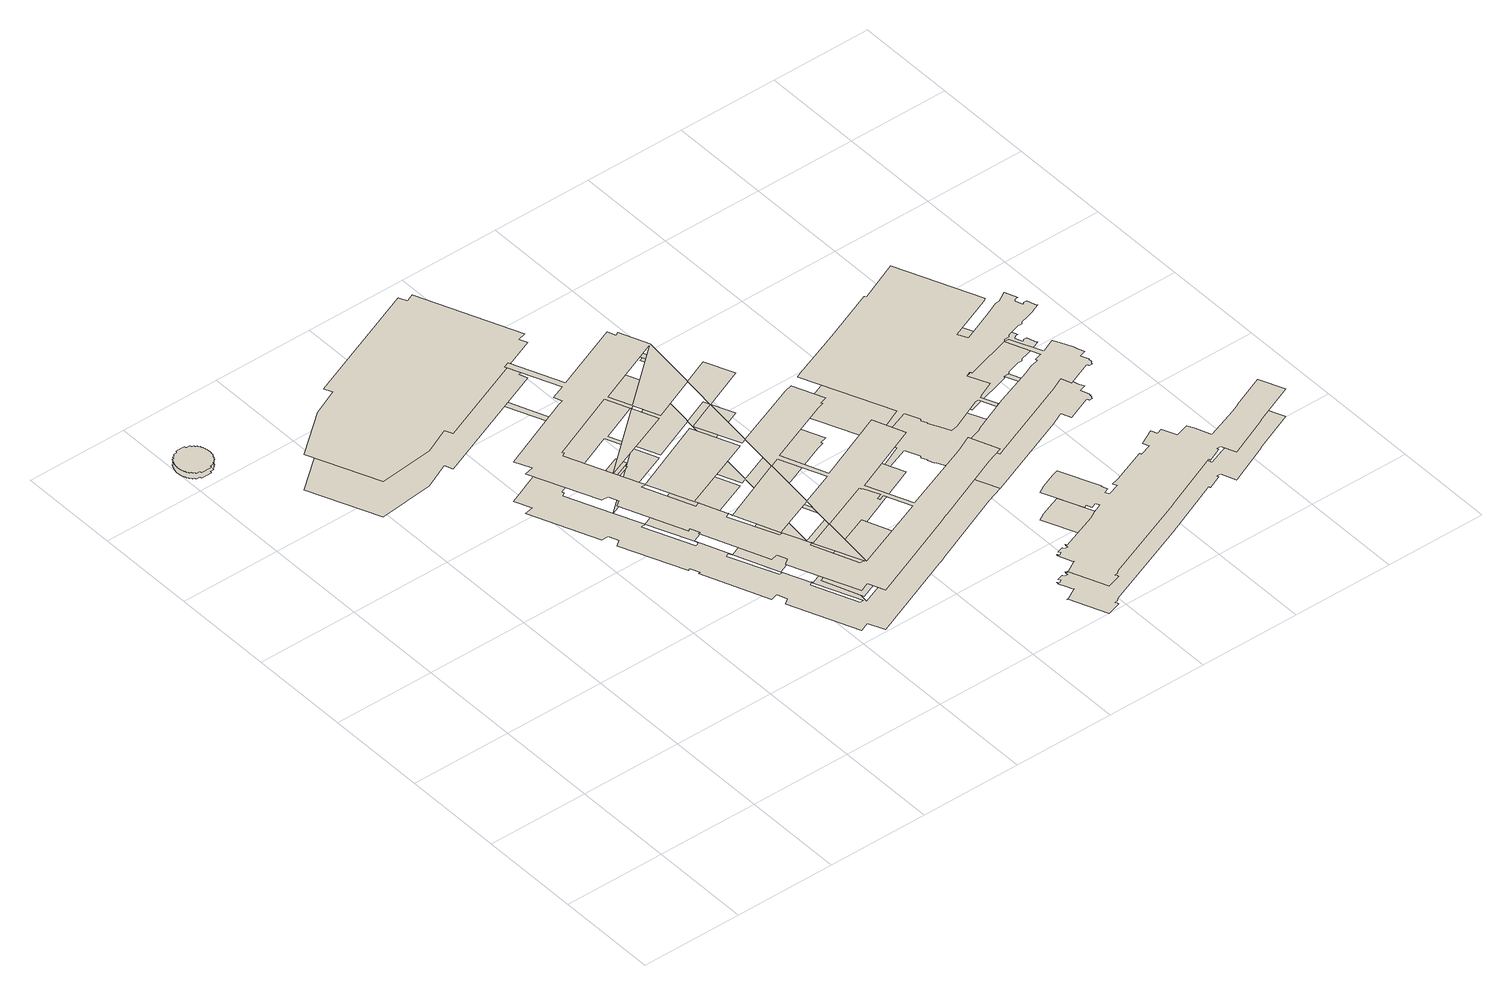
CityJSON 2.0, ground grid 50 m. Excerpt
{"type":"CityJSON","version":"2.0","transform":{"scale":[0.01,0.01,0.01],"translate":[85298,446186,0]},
"CityObjects":{
"building1":{"type":"Building","attributes":{"yearOfConstruction":"1981-01-01Z","measuredHeight":3.03,"storeysAboveGround":1},"geometry":[{"type":"MultiSurface","lod":"1.2","boundaries":[[[0,1,2,3,4,5,6,7,8,9,10,11,12,13,14,15,16,17,18,19,20,21,22,23,24,25,26,27,28,29,30,31,32,33,34,35,36,37,38,39,40,41,42,43,44,45,46,47,48,49,50,51,52,53,54,55,56,57,58,59,60,61,62,63,64,65,66,67,68,69,70,71,72,73,74,75,76,77,78,79,80,81,82,83,84,85,86,87,88,89,90,91,92,93,94,95,96,97,98,99,100,101,102,103,104,105,106,107,108,109,110,111,112,113,114,115,116,117,118,119,120,121,122,123,124,125,126,127,128,129,130,131,132,133,134,135,136,137,138,139,140,141,142,143,144,145,146,147,148,149,150,151,152,153,154,155,156,157,158,159,160,161,162,163,164,165,166,167,168,169,170,171,172,173,174,175,176,177,178,179,180,181,182,183,184,185,186,187,188,189,190,191,192,193,194,195,196,197,198,199,200,201,202,203,204,205,206,207,208,209,210,211,212,213,214,215,216,217,218,219,220,221,222,223,224,225,226,227,228,229,230,231,232,233,234,235,236,237,238,239,240,241,242,243,244,245,246,247,248,249,250,251,252,253,254,255,256,257,258,259,260,261,262,263,264,265,266,267,268,269,270,271,272,273,274,275,276,277,278,279,280,281,282,283,284,285,286,287,288,289,290,291,292,293,294,295,296,297,298,299,300,301,302,303,304,305,306,307,308,309]],[[310,311,312,313,314,315,316,317,318,319,320,321,322,323,324,325,326,327,328,329,330,331,332,333,334,335,336,337,338,339,340,341,342,343,344,345,346,347,348,349,350,351,352,353,354,355,356,357,358,359,360,361,362,363,364,365,366,367,368,369,370,371,372,373,374,375,376,377,378,379,380,381,382,383,384,385,386,387,388,389,390,391,392,393,394,395,396,397,398,399,400,401,402,403,404,405,406,407,408,409,410,411,412,413,414,415,416,417,418,419,420,421,422,423,424,425,426,427,428,429,430,431,432,433,434,435,436,437,438,439,440,441,442,443,444,445,446,447,448,449,450,451,452,453,454,455,456,457,458,459,460,461,462,463,464,465,466,467,468,469,470,471,472,473,474,475,476,477,478,479,480,481,482,483,484,485,486,487,488,489,490,491,492,493,494,495,496,497,498,499,500,501,502,503,504,505,506,507,508,509,510,511,512,513,514,515,516,517,518,519,520,521,522,523,524,525,526,527,528,529,530,531,532,533,534,535,536,537,538,539,540,541,542,543,544,545,546,547,548,549,550,551,552,553,554,555,556,557,558,559,560,561,562,563,564,565,566,567,568,569,570,571,572,573,574,575,576,577,578,579,580,581,582,583,584,585,586,587,588,589,590,591,592,593,594,595,596,597,598,599,600,601,602,603,604,605,606,607,608,609,610,611,612,613,614,615,616,617,618,619]]]}]},
"building2":{"type":"Building","attributes":{"yearOfConstruction":"1966-01-01Z","measuredHeight":19.31,"storeysAboveGround":6},"geometry":[{"type":"MultiSurface","lod":"1.2","boundaries":[[[620,621,622,623,624,625,626,627,628,629,630,631,632,633]],[[634,635,636,637,638,639,640,641,642,643,644,645,646,647]]]}]},
"building3":{"type":"Building","attributes":{"yearOfConstruction":"2006-01-01Z","measuredHeight":2.31,"storeysAboveGround":0},"geometry":[{"type":"MultiSurface","lod":"1.2","boundaries":[[[648,649,650,651]],[[652,653,654,655]]]}]},
"building4":{"type":"Building","attributes":{"yearOfConstruction":"2004-01-01Z","measuredHeight":7.05,"storeysAboveGround":2},"geometry":[{"type":"MultiSurface","lod":"1.2","boundaries":[[[656,657,658,659,660]],[[661,662,663,664,665]]]}]},
"building5":{"type":"Building","attributes":{"yearOfConstruction":"1963-01-01Z","measuredHeight":21.71,"storeysAboveGround":7},"geometry":[{"type":"MultiSurface","lod":"1.2","boundaries":[[[666,667,668,669,670,671,672,673,674,675,676,677,678,679,680,681,682,683,684,685,686,687,688,689,690,691,692,693,694,695,696,697,698,699,700,701,702,703,704,705,706,707,708,709,710,711,712,713,714,715,716,717,718,719,720,721,722,666,723,724,725,726,727,728,723,729,730,731,732,733,734,735,736,729,737,738,739,740,741,742,743,744,737,745,746,747,748,749,750,751,752,753,754,755,756,757,758,745]],[[759,760,761,762,763,764,765,766,767,768,769,770,771,772,773,774,775,776,777,778,779,780,781,782,783,784,785,786,787,788,789,790,791,792,793,794,795,796,797,798,799,800,801,802,803,804,805,806,807,808,809,810,811,812,813,814,815,759,816,817,818,819,820,821,816,822,823,824,825,826,827,828,829,822,830,831,832,833,834,835,836,837,830,838,839,840,841,842,843,844,845,846,847,848,849,850,851,838]]]}]},
"building6":{"type":"Building","attributes":{"yearOfConstruction":"1992-01-01Z","measuredHeight":1.88,"storeysAboveGround":0},"geometry":[{"type":"MultiSurface","lod":"1.2","boundaries":[[[852,853,854,855]],[[856,857,858,859]]]}]},
"building7":{"type":"Building","attributes":{"yearOfConstruction":"1930-01-01Z","measuredHeight":15.05,"storeysAboveGround":5},"geometry":[{"type":"MultiSurface","lod":"1.2","boundaries":[[[860,861,862,863,864,865,866,867,868,869,870,871,872,873,874,875,876,877,878,879,880,881,882,883,884,885,886,887,888,889,890,891,892,893,894,895,896,897,898,899,900,901,902,903,904,905,906,907,908,909,910,911,912,913,914,915,916,917,918,919,920,921,922,923,924,925,926,927,928,929,930,931,932,933,934,935,936,937,938,939,940,941,942,943,944,945,946]],[[947,948,949,950,951,952,953,954,955,956,957,958,959,960,961,962,963,964,965,966,967,968,969,970,971,972,973,974,975,976,977,978,979,980,981,982,983,984,985,986,987,988,989,990,991,992,993,994,995,996,997,998,999,1000,1001,1002,1003,1004,1005,1006,1007,1008,1009,1010,1011,1012,1013,1014,1015,1016,1017,1018,1019,1020,1021,1022,1023,1024,1025,1026,1027,1028,1029,1030,1031,1032,1033]]]}]},
"building8":{"type":"Building","attributes":{"yearOfConstruction":"2003-01-01Z","measuredHeight":18.93,"storeysAboveGround":6},"geometry":[{"type":"MultiSurface","lod":"1.2","boundaries":[[[1034,1035,1036,1037,1038,1039,1040,1041,1042,1043,701,700,1044,1045,1046,1047,1048,1049,1050,1051,1052,1053,1054,1055,1056,1057,1058,1059,1060,1061,1062,1063,1064,1065,1066,1067,1068,1069,1070,1071,1072,1073,1074,1075,1076,1077,1076,1078,1079,1080,1081,1082,1083,1084,1085,1086,1087,1088,1089,1090,1091,1092,1093,1094,1095]],[[1096,1097,1098,1099,1100,1101,1102,1103,1104,1105,1106,1107,1108,1109,1110,1111,1112,1113,1114,1115,1116,1117,1118,1119,1120,1121,1122,1123,1124,1125,1126,1127,1128,1129,1130,1131,1132,1133,1134,1135,1136,1137,1138,1139,1140,1141,1140,1142,1143,1144,1145,1146,1147,1148,1149,1150,1151,1152,1153,1154,1155,1156,1157,1158,1159]]]}]},
"building9":{"type":"Building","attributes":{"yearOfConstruction":"2007-01-01Z","measuredHeight":20.24,"storeysAboveGround":6},"geometry":[{"type":"MultiSurface","lod":"1.2","boundaries":[[[1160,1161,1162,1163,1164,1165,1166,1167,1168,1169,1170,1171,1172,1173,1174,1175,1176,1177,1091,1090,1178,1179,1180,1181,1182,1183,1184,1185,1186,1187,1188,1189,1190,1191,1192,1193,1194,1195,1196,1197,1198,1199,1200,1201,1202,1203,1204,1205,1206,1207,1208,1209,1210,1211,1212,1213,1214,1215,1216,1217,1218,1219,1220,1221,1222]],[[1223,1224,1225,1226,1227,1228,1229,1230,1231,1232,1233,1234,1235,1236,1237,1238,1239,1240,1241,1242,1243,1244,1245,1246,1247,1248,1249,1250,1251,1252,1253,1254,1255,1256,1257,1258,1259,1260,1261,1262,1263,1264,1265,1266,1267,1268,1269,1270,1271,1272,1273,1274,1275,1276,1277,1278,1279,1280,1281,1282,1283,1284,1285,1286,1287]]]}]}
},
"vertices":[
[10,31400,0],[10,31300,0],[20,31300,0],[30,31200,0],[40,31200,0],[50,31200,0],[60,31100,0],[70,31100,0],[80,31100,0],[90,31100,0],[100,31100,0],[100,31000,0],[110,31000,0],[120,31000,0],[130,31000,0],[140,31000,0],[150,31000,0],[160,31000,0],[170,30900,0],[180,30900,0],[190,30900,0],[200,30900,0],[210,30900,0],[220,30900,0],[230,30900,0],[240,30900,0],[250,30900,0],[260,30800,0],[270,30800,0],[280,30800,0],[290,30800,0],[300,30800,0],[310,30800,0],[320,30800,0],[330,30800,0],[350,30800,0],[360,30800,0],[370,30700,0],[380,30700,0],[400,30700,0],[410,30700,0],[420,30700,0],[430,30700,0],[450,30700,0],[460,30700,0],[470,30700,0],[480,30700,0],[490,30700,0],[500,30700,0],[520,30700,0],[530,30700,0],[540,30700,0],[550,30700,0],[560,30700,0],[580,30600,0],[590,30600,0],[600,30600,0],[610,30600,0],[630,30600,0],[640,30600,0],[650,30600,0],[660,30600,0],[680,30600,0],[690,30600,0],[700,30600,0],[710,30600,0],[730,30600,0],[740,30600,0],[750,30600,0],[770,30600,0],[780,30600,0],[790,30600,0],[800,30600,0],[820,30600,0],[830,30600,0],[840,30600,0],[860,30600,0],[870,30600,0],[880,30600,0],[900,30600,0],[910,30600,0],[920,30600,0],[930,30600,0],[950,30600,0],[960,30600,0],[970,30600,0],[990,30600,0],[1000,30600,0],[1010,30600,0],[1020,30600,0],[1040,30600,0],[1050,30600,0],[1060,30600,0],[1070,30600,0],[1090,30600,0],[1100,30600,0],[1110,30600,0],[1120,30700,0],[1140,30700,0],[1150,30700,0],[1160,30700,0],[1170,30700,0],[1180,30700,0],[1200,30700,0],[1210,30700,0],[1220,30700,0],[1230,30700,0],[1240,30700,0],[1250,30700,0],[1260,30700,0],[1280,30700,0],[1290,30700,0],[1300,30700,0],[1310,30700,0],[1320,30800,0],[1330,30800,0],[1340,30800,0],[1350,30800,0],[1360,30800,0],[1370,30800,0],[1380,30800,0],[1390,30800,0],[1400,30800,0],[1410,30800,0],[1420,30800,0],[1430,30800,0],[1440,30900,0],[1450,30900,0],[1460,30900,0],[1470,30900,0],[1480,30900,0],[1490,30900,0],[1500,30900,0],[1510,30900,0],[1520,30900,0],[1530,31000,0],[1540,31000,0],[1550,31000,0],[1560,31000,0],[1570,31000,0],[1580,31000,0],[1590,31100,0],[1600,31100,0],[1610,31100,0],[1620,31100,0],[1630,31100,0],[1640,31200,0],[1650,31200,0],[1660,31200,0],[1660,31300,0],[1670,31300,0],[1680,31300,0],[1680,31400,0],[1690,31400,0],[1680,31500,0],[1680,31600,0],[1670,31600,0],[1660,31600,0],[1660,31700,0],[1650,31700,0],[1640,31700,0],[1630,31700,0],[1620,31800,0],[1610,31800,0],[1600,31800,0],[1590,31800,0],[1580,31800,0],[1580,31900,0],[1570,31900,0],[1560,31900,0],[1550,31900,0],[1540,31900,0],[1530,31900,0],[1520,31900,0],[1510,32000,0],[1500,32000,0],[1490,32000,0],[1480,32000,0],[1470,32000,0],[1460,32000,0],[1450,32000,0],[1440,32000,0],[1430,32000,0],[1420,32100,0],[1410,32100,0],[1400,32100,0],[1390,32100,0],[1380,32100,0],[1370,32100,0],[1360,32100,0],[1350,32100,0],[1340,32100,0],[1330,32100,0],[1320,32100,0],[1310,32100,0],[1300,32200,0],[1290,32200,0],[1280,32200,0],[1260,32200,0],[1250,32200,0],[1240,32200,0],[1230,32200,0],[1220,32200,0],[1200,32200,0],[1190,32200,0],[1180,32200,0],[1170,32200,0],[1150,32200,0],[1140,32200,0],[1130,32200,0],[1120,32200,0],[1100,32200,0],[1090,32200,0],[1080,32300,0],[1060,32300,0],[1050,32300,0],[1040,32300,0],[1020,32300,0],[1010,32300,0],[1000,32300,0],[980,32300,0],[970,32300,0],[960,32300,0],[940,32300,0],[930,32300,0],[920,32300,0],[900,32300,0],[890,32300,0],[880,32300,0],[870,32300,0],[850,32300,0],[840,32300,0],[820,32300,0],[810,32300,0],[800,32300,0],[780,32300,0],[770,32300,0],[760,32300,0],[740,32300,0],[730,32300,0],[720,32300,0],[700,32300,0],[690,32300,0],[680,32300,0],[660,32300,0],[650,32300,0],[640,32300,0],[620,32300,0],[610,32300,0],[600,32200,0],[580,32200,0],[570,32200,0],[560,32200,0],[550,32200,0],[530,32200,0],[520,32200,0],[510,32200,0],[500,32200,0],[480,32200,0],[470,32200,0],[460,32200,0],[450,32200,0],[430,32200,0],[420,32200,0],[410,32200,0],[400,32200,0],[390,32200,0],[380,32100,0],[370,32100,0],[360,32100,0],[350,32100,0],[340,32100,0],[330,32100,0],[320,32100,0],[310,32100,0],[300,32100,0],[290,32100,0],[280,32100,0],[270,32100,0],[260,32000,0],[250,32000,0],[240,32000,0],[230,32000,0],[220,32000,0],[210,32000,0],[200,32000,0],[190,32000,0],[180,32000,0],[170,32000,0],[160,31900,0],[150,31900,0],[140,31900,0],[130,31900,0],[120,31900,0],[110,31900,0],[100,31800,0],[90,31800,0],[80,31800,0],[70,31800,0],[60,31800,0],[60,31700,0],[50,31700,0],[40,31700,0],[30,31700,0],[30,31600,0],[20,31600,0],[10,31600,0],[10,31500,0],[0,31500,0],[0,31400,0],[10,31400,303],[10,31300,303],[20,31300,303],[30,31200,303],[40,31200,303],[50,31200,303],[60,31100,303],[70,31100,303],[80,31100,303],[90,31100,303],[100,31100,303],[100,31000,303],[110,31000,303],[120,31000,303],[130,31000,303],[140,31000,303],[150,31000,303],[160,31000,303],[170,30900,303],[180,30900,303],[190,30900,303],[200,30900,303],[210,30900,303],[220,30900,303],[230,30900,303],[240,30900,303],[250,30900,303],[260,30800,303],[270,30800,303],[280,30800,303],[290,30800,303],[300,30800,303],[310,30800,303],[320,30800,303],[330,30800,303],[350,30800,303],[360,30800,303],[370,30700,303],[380,30700,303],[400,30700,303],[410,30700,303],[420,30700,303],[430,30700,303],[450,30700,303],[460,30700,303],[470,30700,303],[480,30700,303],[490,30700,303],[500,30700,303],[520,30700,303],[530,30700,303],[540,30700,303],[550,30700,303],[560,30700,303],[580,30600,303],[590,30600,303],[600,30600,303],[610,30600,303],[630,30600,303],[640,30600,303],[650,30600,303],[660,30600,303],[680,30600,303],[690,30600,303],[700,30600,303],[710,30600,303],[730,30600,303],[740,30600,303],[750,30600,303],[770,30600,303],[780,30600,303],[790,30600,303],[800,30600,303],[820,30600,303],[830,30600,303],[840,30600,303],[860,30600,303],[870,30600,303],[880,30600,303],[900,30600,303],[910,30600,303],[920,30600,303],[930,30600,303],[950,30600,303],[960,30600,303],[970,30600,303],[990,30600,303],[1000,30600,303],[1010,30600,303],[1020,30600,303],[1040,30600,303],[1050,30600,303],[1060,30600,303],[1070,30600,303],[1090,30600,303],[1100,30600,303],[1110,30600,303],[1120,30700,303],[1140,30700,303],[1150,30700,303],[1160,30700,303],[1170,30700,303],[1180,30700,303],[1200,30700,303],[1210,30700,303],[1220,30700,303],[1230,30700,303],[1240,30700,303],[1250,30700,303],[1260,30700,303],[1280,30700,303],[1290,30700,303],[1300,30700,303],[1310,30700,303],[1320,30800,303],[1330,30800,303],[1340,30800,303],[1350,30800,303],[1360,30800,303],[1370,30800,303],[1380,30800,303],[1390,30800,303],[1400,30800,303],[1410,30800,303],[1420,30800,303],[1430,30800,303],[1440,30900,303],[1450,30900,303],[1460,30900,303],[1470,30900,303],[1480,30900,303],[1490,30900,303],[1500,30900,303],[1510,30900,303],[1520,30900,303],[1530,31000,303],[1540,31000,303],[1550,31000,303],[1560,31000,303],[1570,31000,303],[1580,31000,303],[1590,31100,303],[1600,31100,303],[1610,31100,303],[1620,31100,303],[1630,31100,303],[1640,31200,303],[1650,31200,303],[1660,31200,303],[1660,31300,303],[1670,31300,303],[1680,31300,303],[1680,31400,303],[1690,31400,303],[1680,31500,303],[1680,31600,303],[1670,31600,303],[1660,31600,303],[1660,31700,303],[1650,31700,303],[1640,31700,303],[1630,31700,303],[1620,31800,303],[1610,31800,303],[1600,31800,303],[1590,31800,303],[1580,31800,303],[1580,31900,303],[1570,31900,303],[1560,31900,303],[1550,31900,303],[1540,31900,303],[1530,31900,303],[1520,31900,303],[1510,32000,303],[1500,32000,303],[1490,32000,303],[1480,32000,303],[1470,32000,303],[1460,32000,303],[1450,32000,303],[1440,32000,303],[1430,32000,303],[1420,32100,303],[1410,32100,303],[1400,32100,303],[1390,32100,303],[1380,32100,303],[1370,32100,303],[1360,32100,303],[1350,32100,303],[1340,32100,303],[1330,32100,303],[1320,32100,303],[1310,32100,303],[1300,32200,303],[1290,32200,303],[1280,32200,303],[1260,32200,303],[1250,32200,303],[1240,32200,303],[1230,32200,303],[1220,32200,303],[1200,32200,303],[1190,32200,303],[1180,32200,303],[1170,32200,303],[1150,32200,303],[1140,32200,303],[1130,32200,303],[1120,32200,303],[1100,32200,303],[1090,32200,303],[1080,32300,303],[1060,32300,303],[1050,32300,303],[1040,32300,303],[1020,32300,303],[1010,32300,303],[1000,32300,303],[980,32300,303],[970,32300,303],[960,32300,303],[940,32300,303],[930,32300,303],[920,32300,303],[900,32300,303],[890,32300,303],[880,32300,303],[870,32300,303],[850,32300,303],[840,32300,303],[820,32300,303],[810,32300,303],[800,32300,303],[780,32300,303],[770,32300,303],[760,32300,303],[740,32300,303],[730,32300,303],[720,32300,303],[700,32300,303],[690,32300,303],[680,32300,303],[660,32300,303],[650,32300,303],[640,32300,303],[620,32300,303],[610,32300,303],[600,32200,303],[580,32200,303],[570,32200,303],[560,32200,303],[550,32200,303],[530,32200,303],[520,32200,303],[510,32200,303],[500,32200,303],[480,32200,303],[470,32200,303],[460,32200,303],[450,32200,303],[430,32200,303],[420,32200,303],[410,32200,303],[400,32200,303],[390,32200,303],[380,32100,303],[370,32100,303],[360,32100,303],[350,32100,303],[340,32100,303],[330,32100,303],[320,32100,303],[310,32100,303],[300,32100,303],[290,32100,303],[280,32100,303],[270,32100,303],[260,32000,303],[250,32000,303],[240,32000,303],[230,32000,303],[220,32000,303],[210,32000,303],[200,32000,303],[190,32000,303],[180,32000,303],[170,32000,303],[160,31900,303],[150,31900,303],[140,31900,303],[130,31900,303],[120,31900,303],[110,31900,303],[100,31800,303],[90,31800,303],[80,31800,303],[70,31800,303],[60,31800,303],[60,31700,303],[50,31700,303],[40,31700,303],[30,31700,303],[30,31600,303],[20,31600,303],[10,31600,303],[10,31500,303],[0,31500,303],[0,31400,303],
[12730,32500,0],[6660,30000,0],[6830,29600,0],[5510,29000,0],[3380,27300,0],[4800,23900,0],[7520,24200,0],[8830,24800,0],[9000,24400,0],[15060,26900,0],[14900,27300,0],[15300,27400,0],[13300,32300,0],[12900,32100,0],[12730,32500,1931],[6660,30000,1931],[6830,29600,1931],[5510,29000,1931],[3380,27300,1931],[4800,23900,1931],[7520,24200,1931],[8830,24800,1931],[9000,24400,1931],[15060,26900,1931],[14900,27300,1931],[15300,27400,1931],[13300,32300,1931],[12900,32100,1931],
[14630,19900,0],[14430,20400,0],[13160,19900,0],[13370,19400,0],[14630,19900,231],[14430,20400,231],[13160,19900,231],[13370,19400,231],
[16970,7300,0],[19880,8500,0],[20200,8600,0],[19460,10500,0],[16230,9200,0],[16970,7300,705],[19880,8500,705],[20200,8600,705],[19460,10500,705],[16230,9200,705],
[18740,23400,0],[18160,24800,0],[18000,24700,0],[17840,25100,0],[14450,23700,0],[13430,26200,0],[13160,26100,0],[14200,23600,0],[13480,23300,0],[13630,22900,0],[13330,22800,0],[9610,21200,0],[9950,20400,0],[9500,20300,0],[10860,17000,0],[11200,17000,0],[11400,16500,0],[11110,16300,0],[12400,13200,0],[12510,13300,0],[12710,12800,0],[12600,12800,0],[13890,9600,0],[14230,9700,0],[14430,9200,0],[14140,9000,0],[15510,5700,0],[15960,5900,0],[16300,5100,0],[20860,7000,0],[20840,7000,0],[21290,7200,0],[21310,7200,0],[24840,8700,0],[25670,9000,0],[25100,10400,0],[24270,10000,0],[24260,10000,0],[20760,8600,0],[19840,10800,0],[23340,12300,0],[22730,13800,0],[19220,12300,0],[18340,14500,0],[21470,15800,0],[21840,15900,0],[21810,16000,0],[22150,16100,0],[21540,17600,0],[21200,17500,0],[21170,17500,0],[17660,16100,0],[16780,18200,0],[20280,19700,0],[19700,21100,0],[16190,19600,0],[15240,21900,0],[12300,18000,0],[11400,20200,0],[11580,20300,0],[11520,20400,0],[15050,21900,0],[16010,19500,0],[13770,14500,0],[13840,14300,0],[13630,14200,0],[12660,16600,0],[12820,16600,0],[12830,16600,0],[16590,18200,0],[17480,16000,0],[15280,10700,0],[15290,10600,0],[15140,10600,0],[14170,12900,0],[14370,13000,0],[14440,12800,0],[18150,14400,0],[19040,12200,0],[16840,7000,0],[16780,7100,0],[16590,7100,0],[15700,9300,0],[15860,9400,0],[15880,9300,0],[19590,10800,0],[19630,10700,0],[19650,10700,0],[20010,9900,0],[19740,9800,0],[19790,9700,0],[20060,9800,0],[20590,8500,0],[18740,23400,2171],[18160,24800,2171],[18000,24700,2171],[17840,25100,2171],[14450,23700,2171],[13430,26200,2171],[13160,26100,2171],[14200,23600,2171],[13480,23300,2171],[13630,22900,2171],[13330,22800,2171],[9610,21200,2171],[9950,20400,2171],[9500,20300,2171],[10860,17000,2171],[11200,17000,2171],[11400,16500,2171],[11110,16300,2171],[12400,13200,2171],[12510,13300,2171],[12710,12800,2171],[12600,12800,2171],[13890,9600,2171],[14230,9700,2171],[14430,9200,2171],[14140,9000,2171],[15510,5700,2171],[15960,5900,2171],[16300,5100,2171],[20860,7000,2171],[20840,7000,2171],[21290,7200,2171],[21310,7200,2171],[24840,8700,2171],[25670,9000,2171],[25100,10400,2171],[24270,10000,2171],[24260,10000,2171],[20760,8600,2171],[19840,10800,2171],[23340,12300,2171],[22730,13800,2171],[19220,12300,2171],[18340,14500,2171],[21470,15800,2171],[21840,15900,2171],[21810,16000,2171],[22150,16100,2171],[21540,17600,2171],[21200,17500,2171],[21170,17500,2171],[17660,16100,2171],[16780,18200,2171],[20280,19700,2171],[19700,21100,2171],[16190,19600,2171],[15240,21900,2171],[12300,18000,2171],[11400,20200,2171],[11580,20300,2171],[11520,20400,2171],[15050,21900,2171],[16010,19500,2171],[13770,14500,2171],[13840,14300,2171],[13630,14200,2171],[12660,16600,2171],[12820,16600,2171],[12830,16600,2171],[16590,18200,2171],[17480,16000,2171],[15280,10700,2171],[15290,10600,2171],[15140,10600,2171],[14170,12900,2171],[14370,13000,2171],[14440,12800,2171],[18150,14400,2171],[19040,12200,2171],[16840,7000,2171],[16780,7100,2171],[16590,7100,2171],[15700,9300,2171],[15860,9400,2171],[15880,9300,2171],[19590,10800,2171],[19630,10700,2171],[19650,10700,2171],[20010,9900,2171],[19740,9800,2171],[19790,9700,2171],[20060,9800,2171],[20590,8500,2171],
[19520,24400,0],[19750,24500,0],[19600,24900,0],[19370,24800,0],[19520,24400,188],[19750,24500,188],[19600,24900,188],[19370,24800,188],
[37210,6200,0],[35560,5500,0],[35570,5500,0],[35580,5500,0],[35130,5300,0],[35120,5300,0],[35110,5300,0],[33520,4700,0],[33470,4800,0],[33490,4800,0],[33220,5500,0],[33060,5800,0],[32400,5600,0],[32110,6300,0],[31830,6200,0],[31700,6500,0],[30940,6100,0],[31070,5800,0],[30480,5600,0],[30440,5700,0],[28710,5000,0],[28680,5000,0],[28350,4900,0],[28430,4700,0],[27850,4500,0],[27750,4700,0],[27990,4800,0],[27880,5100,0],[27910,5100,0],[27100,7000,0],[26760,6900,0],[26030,6600,0],[25680,6400,0],[26490,4500,0],[26640,4600,0],[26740,4300,0],[26990,4400,0],[27090,4200,0],[26630,4000,0],[26270,3800,0],[24410,3100,0],[24370,3200,0],[24340,3100,0],[24380,3000,0],[24210,3000,0],[24140,3100,0],[23840,3000,0],[23920,2900,0],[23750,2800,0],[23710,2900,0],[23670,2900,0],[23700,2800,0],[23680,2800,0],[23850,2400,0],[23910,2200,0],[23920,2200,0],[23980,2100,0],[23940,2100,0],[23920,2100,0],[23410,1800,0],[23330,1800,0],[23340,1800,0],[23360,1800,0],[24110,0,0],[24460,100,0],[24790,200,0],[24780,300,0],[24730,400,0],[24870,400,0],[24970,500,0],[29410,2300,0],[29430,2300,0],[32420,3600,0],[32430,3500,0],[32450,3500,0],[33090,3800,0],[33120,3800,0],[33110,3900,0],[33310,3900,0],[33590,3200,0],[35630,4100,0],[35620,4100,0],[35610,4100,0],[36060,4300,0],[36070,4300,0],[36080,4300,0],[37720,5000,0],[37210,6200,1505],[35560,5500,1505],[35570,5500,1505],[35580,5500,1505],[35130,5300,1505],[35120,5300,1505],[35110,5300,1505],[33520,4700,1505],[33470,4800,1505],[33490,4800,1505],[33220,5500,1505],[33060,5800,1505],[32400,5600,1505],[32110,6300,1505],[31830,6200,1505],[31700,6500,1505],[30940,6100,1505],[31070,5800,1505],[30480,5600,1505],[30440,5700,1505],[28710,5000,1505],[28680,5000,1505],[28350,4900,1505],[28430,4700,1505],[27850,4500,1505],[27750,4700,1505],[27990,4800,1505],[27880,5100,1505],[27910,5100,1505],[27100,7000,1505],[26760,6900,1505],[26030,6600,1505],[25680,6400,1505],[26490,4500,1505],[26640,4600,1505],[26740,4300,1505],[26990,4400,1505],[27090,4200,1505],[26630,4000,1505],[26270,3800,1505],[24410,3100,1505],[24370,3200,1505],[24340,3100,1505],[24380,3000,1505],[24210,3000,1505],[24140,3100,1505],[23840,3000,1505],[23920,2900,1505],[23750,2800,1505],[23710,2900,1505],[23670,2900,1505],[23700,2800,1505],[23680,2800,1505],[23850,2400,1505],[23910,2200,1505],[23920,2200,1505],[23980,2100,1505],[23940,2100,1505],[23920,2100,1505],[23410,1800,1505],[23330,1800,1505],[23340,1800,1505],[23360,1800,1505],[24110,0,1505],[24460,100,1505],[24790,200,1505],[24780,300,1505],[24730,400,1505],[24870,400,1505],[24970,500,1505],[29410,2300,1505],[29430,2300,1505],[32420,3600,1505],[32430,3500,1505],[32450,3500,1505],[33090,3800,1505],[33120,3800,1505],[33110,3900,1505],[33310,3900,1505],[33590,3200,1505],[35630,4100,1505],[35620,4100,1505],[35610,4100,1505],[36060,4300,1505],[36070,4300,1505],[36080,4300,1505],[37720,5000,1505],
[30660,12600,0],[30310,12500,0],[30290,12500,0],[30260,12500,0],[29800,12300,0],[27940,11600,0],[26080,10800,0],[25930,10700,0],[25280,10500,0],[25230,10400,0],[25680,9000,0],[25890,9100,0],[30030,10800,0],[30660,11100,0],[30840,10600,0],[32030,11100,0],[32040,11100,0],[32050,11100,0],[32060,11100,0],[32070,11100,0],[32080,11100,0],[32090,11100,0],[32110,11000,0],[32120,11000,0],[32130,11000,0],[32150,11000,0],[32160,11000,0],[32180,11000,0],[32190,11000,0],[32200,11000,0],[32220,11000,0],[32230,11000,0],[32240,11000,0],[32260,11000,0],[32270,11100,0],[32280,11100,0],[32290,11100,0],[32300,11100,0],[32310,11100,0],[32320,11100,0],[32330,11100,0],[32340,11100,0],[32340,11200,0],[32350,11200,0],[32340,11300,0],[32370,11300,0],[32200,11700,0],[32530,11800,0],[32400,12100,0],[32350,12300,0],[32080,12900,0],[31950,13200,0],[31940,13200,0],[31250,12900,0],[31270,12900,0],[31230,12900,0],[30580,14400,0],[30360,14400,0],[31010,12800,0],[30970,12800,0],[30950,12800,0],[30630,12700,0],[30660,12600,1893],[30310,12500,1893],[30290,12500,1893],[30260,12500,1893],[29800,12300,1893],[27940,11600,1893],[26080,10800,1893],[25930,10700,1893],[25280,10500,1893],[25230,10400,1893],[25100,10400,1893],[25670,9000,1893],[25680,9000,1893],[25890,9100,1893],[30030,10800,1893],[30660,11100,1893],[30840,10600,1893],[32030,11100,1893],[32040,11100,1893],[32050,11100,1893],[32060,11100,1893],[32070,11100,1893],[32080,11100,1893],[32090,11100,1893],[32110,11000,1893],[32120,11000,1893],[32130,11000,1893],[32150,11000,1893],[32160,11000,1893],[32180,11000,1893],[32190,11000,1893],[32200,11000,1893],[32220,11000,1893],[32230,11000,1893],[32240,11000,1893],[32260,11000,1893],[32270,11100,1893],[32280,11100,1893],[32290,11100,1893],[32300,11100,1893],[32310,11100,1893],[32320,11100,1893],[32330,11100,1893],[32340,11100,1893],[32340,11200,1893],[32350,11200,1893],[32340,11300,1893],[32370,11300,1893],[32200,11700,1893],[32530,11800,1893],[32400,12100,1893],[32350,12300,1893],[32080,12900,1893],[31950,13200,1893],[31940,13200,1893],[31250,12900,1893],[31270,12900,1893],[31230,12900,1893],[30580,14400,1893],[30360,14400,1893],[31010,12800,1893],[30970,12800,1893],[30950,12800,1893],[30630,12700,1893],
[24540,12300,0],[24490,12300,0],[24630,12000,0],[24670,12000,0],[24980,11300,0],[25340,11400,0],[26900,12100,0],[27060,12100,0],[27390,11300,0],[27560,11400,0],[27230,12200,0],[27440,12300,0],[28110,12600,0],[27680,13600,0],[27920,13700,0],[27960,13600,0],[28330,13700,0],[30260,14300,0],[30680,14500,0],[31300,14700,0],[31330,14700,0],[31410,14700,0],[31440,14700,0],[31530,14700,0],[31610,14800,0],[31660,14800,0],[32000,14900,0],[32350,15000,0],[32530,15100,0],[32570,15100,0],[32800,15200,0],[32780,15200,0],[32620,15700,0],[32480,15700,0],[32380,15600,0],[32370,15600,0],[32230,16000,0],[32340,16100,0],[32470,16100,0],[32250,16700,0],[31920,16500,0],[31730,16400,0],[31700,16400,0],[31630,16400,0],[31540,16400,0],[30920,16100,0],[29260,15400,0],[29040,15900,0],[31190,16800,0],[31200,16800,0],[31400,16900,0],[29700,21000,0],[27660,20100,0],[27610,20200,0],[24960,19100,0],[22440,18100,0],[22230,18000,0],[24030,13700,0],[22940,13200,0],[23060,13000,0],[24150,13400,0],[24450,12700,0],[24400,12600,0],[24540,12300,2024],[24490,12300,2024],[24630,12000,2024],[24670,12000,2024],[24980,11300,2024],[25340,11400,2024],[26900,12100,2024],[27060,12100,2024],[27390,11300,2024],[27560,11400,2024],[27230,12200,2024],[27440,12300,2024],[28110,12600,2024],[27680,13600,2024],[27920,13700,2024],[27960,13600,2024],[28330,13700,2024],[30260,14300,2024],[30360,14400,2024],[30580,14400,2024],[30680,14500,2024],[31300,14700,2024],[31330,14700,2024],[31410,14700,2024],[31440,14700,2024],[31530,14700,2024],[31610,14800,2024],[31660,14800,2024],[32000,14900,2024],[32350,15000,2024],[32530,15100,2024],[32570,15100,2024],[32800,15200,2024],[32780,15200,2024],[32620,15700,2024],[32480,15700,2024],[32380,15600,2024],[32370,15600,2024],[32230,16000,2024],[32340,16100,2024],[32470,16100,2024],[32250,16700,2024],[31920,16500,2024],[31730,16400,2024],[31700,16400,2024],[31630,16400,2024],[31540,16400,2024],[30920,16100,2024],[29260,15400,2024],[29040,15900,2024],[31190,16800,2024],[31200,16800,2024],[31400,16900,2024],[29700,21000,2024],[27660,20100,2024],[27610,20200,2024],[24960,19100,2024],[22440,18100,2024],[22230,18000,2024],[24030,13700,2024],[22940,13200,2024],[23060,13000,2024],[24150,13400,2024],[24450,12700,2024],[24400,12600,2024]
]}
